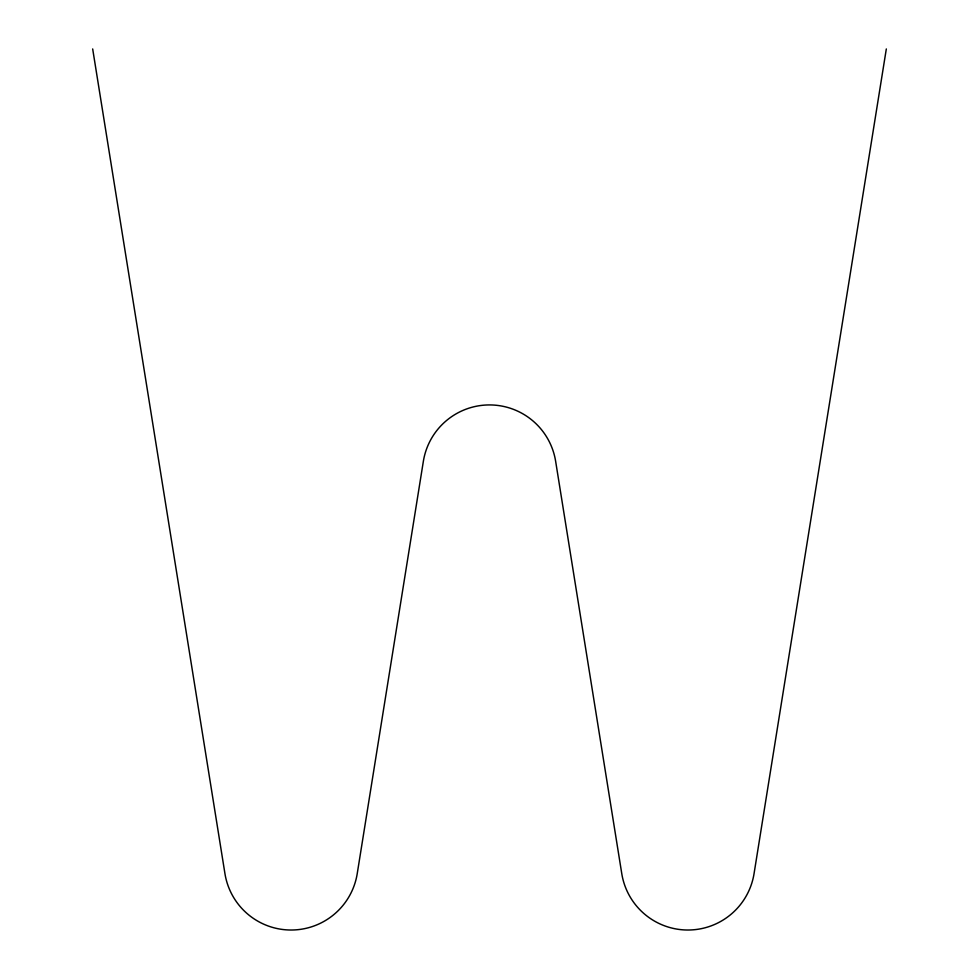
<?xml version="1.0" encoding="UTF-8"?>
<svg xmlns="http://www.w3.org/2000/svg" width="979" height="979" viewBox="0 0 979 979"><rect width="100%" height="100%" fill="white"/><g stroke="black" fill="none" stroke-linecap="round" stroke-linejoin="round"><path stroke-width="1.47" d="M886.325 48.95L754.05 873.672A66.988 66.988 0 0 1 621.775 873.672L555.644 461.317A66.988 66.988 0 0 0 423.356 461.317L357.225 873.672A66.988 66.988 0 0 1 224.95 873.672L92.675 48.95"/></g></svg>
